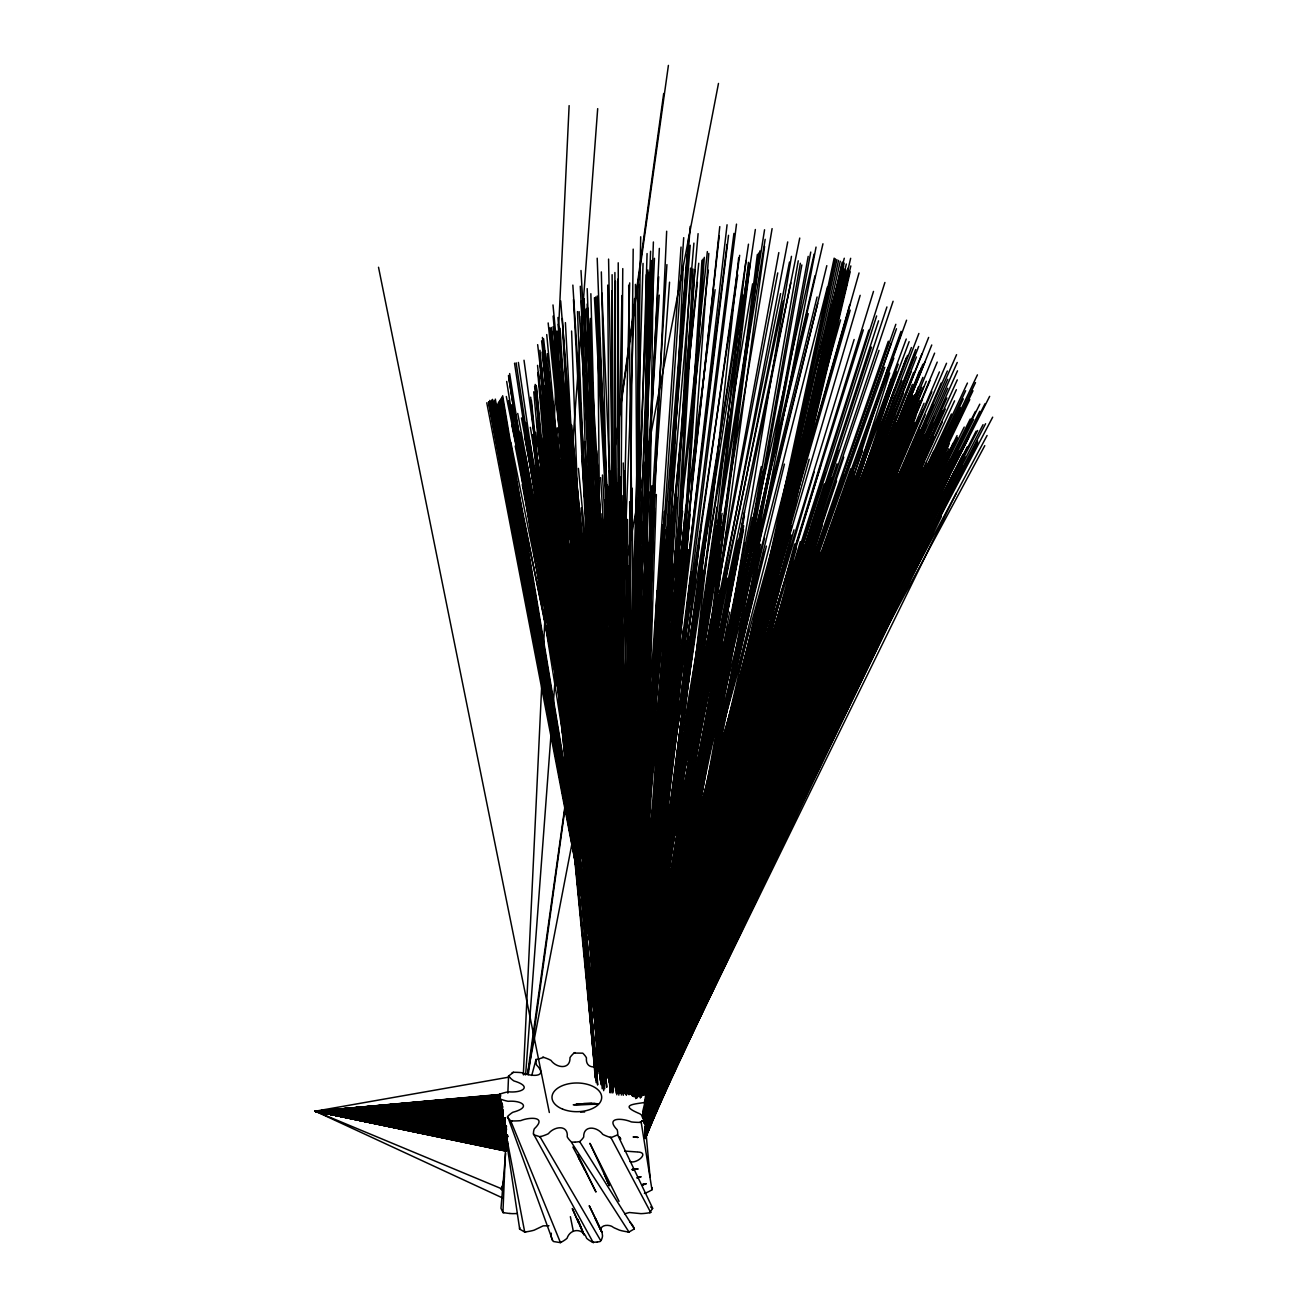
<?xml version="1.0" encoding="UTF-8"?>
<svg xmlns="http://www.w3.org/2000/svg" width="1308" height="1308" viewBox="0 0 1308 1308"><rect width="100%" height="100%" fill="white"/><g stroke="black" fill="none" stroke-linecap="round" stroke-linejoin="round"><path stroke-width="1.5" d="M609.969 1075.307L611.899 290.916M613.73 1077.661L615.463 281.122M644.174 1093.357L646.316 274.68M643.847 1094.78L647.444 273.748M613.092 1077.089L618.128 278.931M631.911 1093.799L635.394 541.692M634.233 1092.621L637.732 527.942M616.689 1079.329L622.771 268.598M643.323 1093.864L648.735 272.375M616.019 1093.014L621.055 510.3M617.916 1093.21L622.935 495.569M624.619 1086.883L633.186 249.125M637.405 592.818L631.993 1095.254L608.334 565.301M639.645 579.117L634.2 1094.6L794.005 529.854M631.601 1094.616L638.435 565.792M640.707 552.058L633.857 1093.733L651.417 551.812M642.195 1094.077L653.248 268.974M627.104 1088.583L640.691 236.781M633.137 1095.646L640.789 621.774M642.866 608.122L635.165 1095.237L651.825 606.503M635.05 1093.439L645.465 508.599M607.697 1071.105L621.905 295.51M643.258 522.301L632.892 1092.703L662.437 525.146M612.013 1092.899L624.178 514.044M610.411 1092.556L622.608 529.135M610.673 1074.718L629.671 282.904M639.138 495.323L622.444 1093.423L671.969 515.483M634.756 1092.278L651.286 485.906M618.782 1080.065L643.046 263.399M620.695 1093.128L637.388 509.711M650.632 528.972L634.135 1094.551L659.069 577.024M621.921 1082.403L647.068 253.556M648.49 542.706L632.058 1095.417L600.846 595.124M624.357 1086.245L653.395 241.98M649.275 565.546L631.633 1094.812L660.965 565.138M634.511 1093.455L654.327 508.142M636.522 1092.082L656.354 494.506M621.349 1081.749L650.599 251.25M653.068 493.819L631.29 1093.929L722.098 513.423M633.268 1095.744L654.899 480.003M626.238 1093.733L648.899 491.906M629.639 1094.06L652.578 486.233M605.179 1068.113L634.543 298.6M624.537 1093.357L647.166 506.082M627.922 1093.619L650.795 500.212M509.891 1213.481A39.714 22.923 0 0 1 503.972 1212.68L502.942 1212.5L506.131 1134.804M507.847 1093.128L508.55 1076.059L513.521 1072.298A39.698 22.923 0 0 1 519.587 1072.495A32.16 18.574 0 0 1 522.415 1072.805C531.064 1076.615 548.902 1077.678 536.542 1064.957A32.16 18.574 0 0 1 536.149 1063.322A39.698 22.923 0 0 1 536.051 1059.807L543.703 1057.387A39.698 22.923 0 0 1 548.788 1059.3A32.144 18.557 0 0 1 550.962 1060.379C556.652 1068.26 570.419 1069.846 569.994 1057.665A32.16 18.574 0 0 1 571.056 1056.128A39.698 22.923 0 0 1 574.016 1053.071L582.747 1053.169A39.714 22.923 0 0 1 585.477 1056.292A32.16 18.574 0 0 1 586.442 1057.861C585.216 1070.238 599.326 1068.538 605.261 1061.001A32.16 18.574 0 0 1 607.533 1059.987A39.698 22.923 0 0 1 612.749 1058.188L620.205 1060.788A41.218 23.806 0 0 1 620.156 1062.586A37.441 21.615 0 0 1 619.861 1064.287A32.16 18.574 0 0 1 619.354 1065.922C606.144 1078.266 624.03 1077.743 632.925 1074.081A32.177 18.574 0 0 1 635.77 1073.852A39.698 22.923 0 0 1 641.836 1073.803L646.561 1077.661L637.944 1092.376M615.577 1077.432L647.901 269.988M618.831 1079.787L651.678 260.472M618.259 1079.051L654.458 258.314M621.349 1081.34L659.346 248.389M627.938 1089.057L666.671 231.238M644.877 1093.897L683.185 267.126M523.331 1074.735L569.127 105.637M632.173 1095.564L657.074 590.693M664.366 511.461L634.821 1093.488L611.915 496.255M719.024 603.282L635.116 1095.548L661.227 604.786M633.448 1095.859L662.943 551.436M645.776 1094.894L690.526 268.124M613.615 1075.274L658.66 276.773M632.042 1093.897L662.911 543.458M664.856 529.724L633.939 1092.67L629.884 1092.85L889.244 436.545M646.381 1093.374L693.011 269.056M646.675 1093.766L694.761 269.661M618.177 1093.177L653.444 517.477M616.199 1076.827L666.916 264.592M616.804 1094.763L652.136 532.062M647.019 1119.534L646.757 1123.605L647.346 1119.566M648.572 1095.09L701.938 260.276M608.841 1066.952L659.232 295.101M675.844 500.555L636.865 1092.115L639.726 1086.817M511.853 425.198L648.294 1094.469L703.034 259.098M634.069 1094.763L669.353 575.7M675.5 493.443L635.165 1092.294L942.986 458.487M647.967 1093.553L704.293 257.316M613.027 1092.752L651.302 534.122M623.066 1082.207L681.043 247.081M625.502 1086.588L683.708 237.68M632.32 1095.712L667.456 589.336M636.031 1092.196L676.694 497.269M627.529 1088.289L690.166 226.431M633.612 1096.186L668.715 616.395M635.214 1095.434L670.53 602.841M525.603 1074.914L597.691 108.646M611.425 1070.255L669.549 282.185M646.97 1093.651L708.789 253.376M625.159 1083.841L688.826 235.391M633.628 1093.897L675.271 550.766M631.928 1095.041L673.457 564.467M620.433 1079.46L687.141 254.439M623.082 1081.847L690.215 245.283M634.445 1092.376L683.348 491.677M632.958 1093.864L681.844 505.395M502.942 1212.5L500.98 1208.281L505.607 1153.509M505.934 1149.732L506.719 1140.298M633.939 1092.85L681.157 530.181M622.608 1081.176L693.91 243.108M625.11 1083.433L698.096 233.658M632.304 1094.142L679.424 543.883M621.333 1095.041L670.759 529.773M634.086 1094.845L680.062 574.147M632.516 1095.842L678.296 587.766M635.247 1095.679L679.98 600.699M633.808 1096.267L678.263 614.237M631.502 1094.109L687.06 499.051M630.325 1093.619L685.703 512.899M690.084 514.273L634.805 1093.586L811.107 527.958M618.864 1077.432L698.75 263.251M625.976 1093.619L682.612 511.134M628.756 1093.848L685.932 505.329M909.649 471.534L633.644 1093.047L688.499 527.942M624.946 1093.259L681.419 525.244M627.676 1093.423L684.656 519.292M636.963 1098.017L683.463 628.216M633.677 1094.044L688.646 549.785M635.737 1098.589L681.893 641.639M632.189 1095.221L686.994 563.454M614.4 1075.16L697.409 282.479M620.973 1078.822L707.35 251.577M645.302 1131.158L654.262 1100.437C657.025 1086.392 604.574 1098.606 642.735 1081.144A39.698 22.923 0 0 0 646.054 1078.201L646.561 1077.661M508.55 1076.059L509.008 1076.615A39.698 22.923 0 0 0 512.131 1079.623A32.16 18.574 0 0 0 513.897 1080.931C533.092 1086.67 522.039 1093.161 508.452 1091.804A32.16 18.557 0 0 0 505.755 1092.36A39.714 22.923 0 0 0 500.326 1093.946L499.264 1098.638L524.704 1232.005L525.751 1231.874A39.714 22.923 0 0 0 531.555 1230.844A32.16 18.557 0 0 0 534.171 1230.158L543.18 1225.858L548.951 1225.71M628.2 1088.665L719.776 226.627M654.294 1100.191C645.122 1104.524 612.553 1102.382 639.775 1113.762A32.16 18.574 0 0 1 641.541 1115.054A39.714 22.923 0 0 1 644.664 1118.078L650.027 1176.791M648.948 1095.679L738.677 257.807M626.401 1084.332L719.187 236.029M690.984 572.266L634.118 1095.09L727.035 578.054M635.328 1095.712L689.676 598.361M632.941 1094.126L689.349 585.87M634.02 1096.562L688.057 611.866M616.64 1076.598L708.38 270.2M627.775 1087.913L727.068 224.78M619.632 1093.325L684.525 534.416M649.863 1094.567L746.001 260.586M634.086 1093.03L700.794 530.149M637.258 1096.202L692.423 625.404M650.207 1095.237L748.454 262.336M519.489 1228.997L519.57 1228.31A39.698 22.923 0 0 1 519.832 1227.721M618.798 1095.107L683.724 548.771M624.668 1213.759L629.41 1212.516L640.936 1213.644A32.144 18.557 0 0 0 643.798 1213.481L644.762 1213.383A40.466 23.364 0 0 0 649.716 1212.696L652.692 1208.281L617.638 1134.87A39.714 22.923 0 0 0 617.539 1131.371A32.144 18.557 0 0 0 617.131 1129.72C604.786 1116.999 622.624 1118.062 631.257 1121.888A32.16 18.557 0 0 0 634.086 1122.182A39.714 22.939 0 0 0 640.152 1122.378L645.138 1118.618M636.162 1096.84L690.935 638.778M647.509 1119.959L646.79 1126.041L956.312 493.002M650.436 1095.663L750.138 263.464M626.336 1083.956L728.523 235.326M632.761 1094.371L699.322 543.817M624.308 1081.602L727.052 244.4M636.587 1092.262L709.525 503.76M625.976 1083.237L733.935 233.413M627.627 1087.455L736.502 224.126M708.2 517.363L635.361 1093.684L967.364 446.731M635.77 1092.376L710.571 502.141M651.989 1094.812L757.332 254.569M651.597 1096.169L758.526 253.147M633.791 1094.289L703.181 548.314M708.838 513.733L634.576 1093.848L611.016 551.502M635.394 1095.94L699.551 595.778M651.351 1095.221L759.883 250.923M614.515 1064.385L715.116 289.706M632.794 1093.521L701.726 561.966M634.216 1095.336L702.658 570.108M634.249 1096.84L698.047 609.266M633.268 1094.436L701.17 583.695M650.501 1095.254L764.575 246.46M637.356 1096.627L701.742 622.444M528.236 1074.718L663.696 93.522M636.44 1097.101L700.336 635.786M523.576 1074.555L527.582 1073.852L668.404 65.4M623.426 1077.563L739.658 255.338M633.219 1094.142L717.046 507.046M623.981 1093.57L705.503 530.427M632.516 1093.651L715.966 520.78M619.567 1077.465L737.712 274.991M624.75 1080.931L748.487 244.187M623.278 1095.286L704.783 544.537M628.445 1088.387L755.354 229.505M635.508 1096.153L709.754 592.965M634.805 1095.09L708.347 606.421M634.364 1095.548L714.986 567.558M637.47 1096.823L710.898 619.24M713.645 581.112L633.644 1094.698L725.744 542.738M621.692 1076.68L749.173 263.431M634.02 1094.518L719.629 546.254M636.653 1097.592L709.574 632.565M627.006 1093.684L717.585 525.08M628.281 1087.978L764.559 229.767M633.334 1093.815L718.37 559.873M629.197 1093.799L721.378 519.309M721.199 527.222L630.734 1093.504L850.756 468.82M616.281 1077.416L742.797 295.101M626.336 1095.352L716.866 539.043M627.121 1083.678L765.18 239.299M628.805 1093.39L720.594 533.19M634.543 1093.292L726.872 529.119M652.103 1095.336L791.471 256.352M627.987 1087.177L772.096 228.622M635.95 1094.518L720.316 589.843M618.455 1076.746L752.607 283.869M621.938 1093.75L714.217 546.777M637.601 1097.003L720.152 615.823M652.545 1096.3L798.256 260.799M728.213 564.533L634.92 1093.733L593.194 550.521M637.258 1095.81L718.909 629.115M652.741 1097.003L800.365 263.284M644.321 1103.036L744.742 542.706M651.073 1107.451L649.275 1117.506L941.384 516.464M652.872 1097.396L801.837 264.935M640.282 1097.526L722.768 642.097M626.336 1081.683L778.816 252.607M850.151 271.884L651.744 1108.546L808.197 256.384M636.097 1094.878L730.992 586.376M653.199 1099.832L810.764 252.068M634.838 1094.126L744.497 512.082M744.383 516.055L635.639 1093.978L757.463 569.765M634.413 1094.829L739.069 543.229M635.41 1095.99L729.815 599.783M638.075 1095.385L729.57 612.177M624.145 1077.71L777.753 272.898M627.448 1082.959L787.71 241.931M743.5 529.642L635.312 1093.406L629.998 505.738M527.582 1073.852L718.484 83.434M634.56 1093.602L743.68 525.702M634.102 1094.191L738.072 556.799M637.519 1096.267L728.409 625.437M652.774 1096.742L816.045 247.081M640.364 1097.919L731.401 638.19M625.862 1076.876L789.492 262.091M626.238 1094.093L737.548 540.384M628.527 1087.618L799.744 238.056M635.197 1094.207L742.421 560.854M621.464 1077.825L780.631 293.597M626.499 1093.815L737.254 554.232M761.305 466.613L634.658 1085.002L797.422 469.539M634.593 1095.515L741.423 574.359M551.306 1233.166L551.142 1235.815A32.144 18.557 0 0 0 551.436 1237.466A39.698 22.923 0 0 0 552.793 1240.883L507.618 1116.476A39.698 22.923 0 0 1 510.954 1113.549A32.16 18.557 0 0 1 512.818 1112.274C531.653 1107.304 522.53 1100.191 508.125 1101.303A32.16 18.574 0 0 1 505.46 1100.682A39.698 22.923 0 0 1 500.146 1098.965L499.264 1098.638M633.383 1094.109L752.541 517.396M636.309 1095.221L742.306 582.501M638.206 1095.744L739.085 608.253M645.22 1102.889L760.488 544.341M763.545 470.357L635.083 1084.904L801.215 471.272M620.008 1077.024L783.329 301.216M623.295 1077.105L790.784 282.92M633.35 1093.684L751.92 531.064M636.211 1094.387L741.26 595.892M637.781 1096.693L737.99 621.496M640.92 1096.3L740.361 634.086M834.177 258.134L653.313 1098.867L850.658 258.297M635.917 1084.724L768.352 474.183M835.452 258.853L653.33 1098.867L844.15 263.039M629.001 1094.126L751.43 533.697M632.156 1094.109L757.806 522.383M836.891 259.605L653.33 1098.884L842.172 262.14M838.542 260.423L653.346 1098.884L840.259 261.257M629.262 1094.142L753.294 537.801M630.734 1094.093L756.531 527.827M628.445 1083.613L814.132 254.03M757.365 536.067L632.32 1093.733L602.22 537.817M638.353 1096.088L748.863 604.034M630.963 1093.929L756.171 541.528M850.838 265.933L653.575 1099.914L841.763 265.508M635.59 1094.632L758.264 556.309M636.555 1095.515L754.127 578.152M847.878 268.353L653.559 1099.914L843.529 266.358M638.533 1095.107L747.865 617.262M847.797 270.805L651.744 1108.546L843.807 268.925M628.625 1086.817L822.961 243.778M636.669 1094.747L753.212 591.51M641.034 1096.66L749.075 629.753M653.542 1099.914L846.325 264.003M651.744 1108.546L845.818 269.873M627.709 1078.005L814.998 275.743M635.574 1093.308L764.493 538.275M646.136 1102.726L775.513 545.534M919.23 535.135L651.776 1108.971L846.325 271.672M651.776 1108.971L848.778 271.247M635.197 1094.91L763.807 551.78M779.355 544.063L642.62 1111.996L780.892 548.134M623.475 1076.239L808.262 313.691M784.424 464.127L634.233 1085.1L820.606 465.664M638.958 1094.632L758.869 599.473M628.134 1080.915L826.819 265.655M626.303 1076.19L817.075 297.014M638.811 1095.712L757.986 612.667M641.133 1097.003L757.839 625.191M624.635 1077.53L817.713 303.44M637.307 1093.978L766.684 573.182M629.001 1094.747L766.406 546.106M779.764 518.818L635.345 1094.207L781.71 522.906M627.84 1075.258L827.441 286.926M780.173 523.036L636.146 1094.028L782.086 527.124M637.143 1095.254L765.916 586.507M647.035 1102.53L789.705 546.417M776.772 550.357L636.636 1093.128L824.727 514.698M629.034 1087.422L844.281 258.248M639.171 1094.91L768.924 594.535M792.615 477.633L631.421 1093.063L831.038 477.714M636.865 1093.145L778.62 554.428M641.705 1095.581L766.651 620.368M639.089 1096.284L768.139 607.697M634.625 1094.305L787.579 522.219M794.675 543.981L643.471 1111.8L796.359 548.068M503.155 1190.656A39.714 22.923 0 0 1 501.7 1189.79L504.397 1176.677M531.735 1075.47L536.116 1059.202M632.042 1092.932L782.07 537.621M637.617 1094.551L779.96 567.443M629.279 1081.929L847.339 282.397M634.789 1094.436L789.689 526.257M784.326 541.496L632.418 1092.932L633.922 1089.335M637.895 1094.551L781.792 571.498M626.156 1075.961L834.553 322.258M633.464 1092.867L789.002 531.162M791.765 525.881L634.527 1092.572L625.943 526.748M639.301 1095.581L779.421 589.123M641.787 1096.12L775.546 615.25M627.726 1076.697L840.537 319.904M809.178 459.222L633.432 1085.313L843.725 457.195M639.612 1095.597L781.17 593.178M647.934 1102.333L803.553 546.924M629.72 1082.746L859.045 272.947M633.791 1092.867L791.275 535.07M629.786 1076.402L849.726 304.846M629.099 1075.765L850.184 310.143M642.849 1116.787L806.529 552.712M630.407 1077.367L860.157 295.33M638.615 1093.063L794.577 560.576M640.102 1094.011L790.294 583.139M642.441 1094.649L784.571 609.79M814.148 472.09L630.701 1093.308L891.124 462.035M637.519 1093.733L800.365 541.626M644.304 1111.587L810.944 547.692M642.555 1116.46L810.878 549.164M638.925 1093.063L796.605 564.549M640.446 1094.028L792.174 587.129M802.523 545.6L637.748 1093.897L557.29 473.316M642.097 1117.032L815.325 544.03M648.833 1102.104L816.928 547.169M629.279 1075.307L854.124 339.491M630.26 1083.678L873.499 291.406M824.857 473.087L636.702 1084.463L860.811 470.488M637.339 1092.638L813.527 520.012M642.555 1095.107L793.743 603.953M638.19 1092.311L814.557 524.394M629.998 1076.321L863.345 329.878M640.331 1094.551L801.722 576.419M820.051 552.107L643.095 1118.52L843.48 540.204M637.568 1092.638L815.93 523.985M629.72 1086.31L884.911 282.479M630.44 1093.488L824.318 484.009M638.386 1092.442L816.928 528.383M811.32 551.927L639.138 1093.75L540.269 509.728M640.691 1094.567L803.75 580.327M645.138 1111.359L824.678 547.104M645.416 1133.725L887.969 367.859M631.682 1075.029L868.839 330.106M637.029 1092.932L822.683 511.968M642.947 1118.242L646.659 1106.584M647.901 1102.709L825.201 547.316M631.045 1080.294L876.622 315.947M585.673 486.56L635.786 1093.455L819.985 520.355M802.818 597.74L643.274 1093.57L861.187 537.441M889.685 373.074L645.334 1134.347L953.14 443.249M837.905 450.246L632.647 1085.558L869.624 444.115M639.465 1093.75L813.56 555.818M642.964 1116.836L829.861 542.215M649.733 1101.876L829.795 547.202M891.418 378.633L645.22 1134.984L895.048 465.076M632.14 1075.977L878.551 320.836M637.437 1092.965L822.225 525.571M837.022 463.768L630.015 1093.57L871.014 456.95M631.257 1093.292L829.812 487.181M641.182 1093.275L813.609 568.817M630.75 1076.729L871.52 347.094M631.257 1081.144L886.922 306.955M645.727 1133.676L892.808 384.241M637.143 1093.472L824.383 528.252M632.336 1092.867L836.597 480.903M641.558 1093.275L815.8 572.659M833.163 551.175L643.912 1118.258L856.184 538.128M894.002 390.029L645.596 1134.216L954.35 471.452M628.461 1091.003L893.102 301.249M643.356 1094.158L812.235 590.954M645.416 1134.853L894.983 396.062M633.301 1073.606L879.009 350.364M645.989 1111.13L837.987 546.204M643.896 1118.013L647.836 1106.405M649.16 1102.53L838.624 545.289M650.027 1100.584L841.812 539.501M645.187 1135.475L895.702 402.308M630.669 1091.935L843.856 475.294M839.344 555.949L647.64 1110.59L863.002 543.866M645.645 1134.085L896.193 408.913M633.71 1074.555L888.312 341.208M640.364 1092.572L835.322 530.198M641.345 1093.929L829.648 550.423M643.323 1094.96L825.086 574.196M643.242 1118.324L645.269 1112.552M649.291 1100.976L846.701 534.269M932.522 433.766L645.384 1134.788L896.389 415.879M632.892 1074.473L895.833 324.302M632.761 1078.937L891.189 343.285M631.813 1082.01L896.487 328.749M834.717 543.572L640.936 1092.54L548.003 442.627M828.814 563.683L641.836 1094.011L870.719 511.395M896.127 423.04L645.809 1133.268L912.755 429.122M634.069 1074.081L884.813 367.237M854.042 472.008L637.454 1084.168L888.492 466.008M842.515 516.3L638.745 1092.278L574.441 460.383M638.958 1093.112L846.456 506.327M845.736 550.03L644.026 1119.91L868.414 535.789M926.914 470.684L645.482 1133.954L895.539 430.806M645.743 1136.587L909.959 393.757M614.073 516.627L633.121 1092.556L853.895 476.929M639.825 1092.916L848.173 510.823M644.108 1119.73L648.948 1106.274M651.008 1100.502L851.116 543.18M645.171 1134.33L894.427 439.112M910.09 399.218L645.563 1137.224L909.24 416.663M633.628 1075.29L901.065 331.349M632.876 1079.787L900.836 334.488M631.028 1084.659L906.575 320.198M631.911 1085.869L865.438 436.414M638.844 1093.602L849.873 506.883M639.596 1093.325L846.243 519.816M646.822 1110.868L850.756 545.109M644.435 1119.648L645.825 1115.806M651.351 1100.453L854.729 535.953M634.38 1075.225L893.838 358.098M630.047 1091.951L862.642 450.851M643.928 1093.602L834.995 565.972M645.482 1132.924L892.677 448.154M645.384 1137.862L910.139 404.989M640.446 1093.112L847.878 524.279M645.171 1138.401L918.363 387.07M639.677 1093.75L849.791 520.273M641.509 1094.551L844.069 539.386M851.508 555.508L648.474 1110.296L874.856 542.444M653.15 1099.537L654.409 1096.055M545.191 479.709L640.364 1092.327L849.203 522.824M644.157 1118.144L646.266 1112.405M650.485 1100.927L859.83 530.737M645.645 1135.835L918.281 392.547M645.367 1137.633L908.39 422.762M635.067 1074.26L906.248 339.017M635.018 1075.716L898.253 364.131M631.028 1092.311L854.86 485.17M918.134 398.351L645.4 1136.374L941.27 454.432M645.776 1136.243L907.212 429.057M635.59 1073.672L896.307 371.554M630.293 1092.343L863.885 463.588M642.261 1094.518L843.48 552.597M653.706 1098.426L867.237 524.786M890.715 473.709L645.4 1133.496L942.398 481.099M645.465 1136.783L917.611 404.123M631.061 1085.362L909.125 341.682M611.604 1137.404L617.638 1134.87M857.77 548.755L644.795 1119.615L650.861 1104.492M645.711 1134.477L898.58 457.097M645.416 1135.933L903.844 442.529M645.498 1135.557L916.843 410.074M519.57 1228.31L500.8 1103.609M631.028 1093.701L862.005 478.761M643.896 1094.077L845.164 556.75M648.065 1117.343L875.314 513.03M645.138 1136.145L915.796 416.189M633.481 1080.539L906.248 357.901M634.413 1078.462L907.539 355.4M644.255 1121.381L650.011 1106.11M652.169 1100.388L863.149 540.825M643.945 1123.229L646.839 1115.593M652.594 1100.29L866.664 532.372M645.498 1134.739L914.439 422.5M500.98 1189.332L501.667 1187.68M635.851 1075.045L911.414 347.519M631.862 1092.131L860.5 487.884M651.989 1100.731L872.567 519.374M645.645 1129.85L896.798 467.332M645.858 1128.412L887.265 493.623M949.134 498.005L645.498 1131.355L901.343 458.683M645.433 1133.84L910.695 436.038M652.61 1208.51L651.973 1207.824A39.698 22.923 0 0 0 650.534 1206.957M629.279 1089.777L918.886 333.458M636.505 1074.326L901.948 380.661M641.214 1092.736L867.498 501.929M652.005 1104.279L880.824 507.357M631.846 1093.472L867.711 481.507M642.506 1093.243L861.465 524.295M644.321 1119.812L646.528 1114.089M651.646 1100.747L871.978 527.173M863.345 554.886L649.308 1109.985L886.366 540.858M632.582 1083.204L915.714 349.514M640.675 1093.717L870.588 498.152M641.394 1092.294L870.801 498.528M643.83 1094.6L855.89 546.106M650.501 1109.74L878.224 519.717M645.318 1126.678L885.14 506.294M645.138 1131.829L894.41 485.759M628.232 1092.278L915.11 353.389M631.208 1086.196L892.301 415.045M636.505 1074.162L918.657 346.457M885.81 433.193L629.475 1092.327L885.222 446.927M637.339 1074.015L916.434 356.986M630.75 1092.801L871.455 473.431M876.344 470.161L638.173 1083.858L909.305 461.675M645.334 1126.695L893.119 487.639M636.636 1075.192L911.006 371.946M637.012 1074.882L903.468 393.168M869.428 547.3L645.547 1119.305L891.189 530.819M645.776 1131.436L900.591 478.385M641.59 1093.504L872.959 502.615M641.737 1094.567L871.014 511.641M644.795 1123.016L647.771 1115.43M652.986 1102.137L877.75 528.824M632.565 1083.858L913.671 372.371M637.061 1075.045L921.895 353.945M637.307 1075.454L928.647 337.415M653.117 1100.584L883.767 514.289M650.305 1107.827L644.321 1123.016L648.31 1113.631M653.297 1100.224L874.627 538.34M647.787 1117.424L890.862 500.621M645.334 1128.232L900.46 479.742M645.629 1132.941L905.986 471.371M631.257 1092.164L878.78 466.842M645.367 1128.281L893.855 499.901M645.4 1134.461L910.76 464.765M638.026 1073.639L912.379 384.421M642.571 1093.799L873.025 515.826M643.798 1095.09L867.596 533.173M647.738 1119.027L888.328 514.682M645.22 1129.834L906.836 472.351M645.171 1135.867L914.995 458.209M638.173 1074.849L921.388 367.924M633.824 1092.311L881.232 472.531M885.058 488.325L642.163 1094.698L553.644 455.707M644.403 1121.43L647.444 1113.844M652.741 1100.568L883.26 523.641M645.629 1135.475L918.756 451.898M922.107 445.832L645.302 1136.881L940.158 416.451M645.612 1137.976L933.945 417.138M645.285 1138.565L932.114 422.598M628.641 1091.722L908.553 395.359M634.92 1079.95L919.508 371.08M630.015 1092.769L888.672 450.328M638.386 1073.884L924.887 362.005M638.549 1074.211L931.754 344.985M652.381 1100.698L880.088 533.337M645.841 1129.458L912.428 465.321M645.727 1136.374L925.099 439.88M645.367 1137.698L930.119 428.386M630.342 1088.796L914.014 385.19M632.271 1084.463L922.859 364.311M636.587 1077.792L912.428 395.834M632.663 1093.226L881.805 475.801M642.228 1094.256L887.887 487.197M647.869 1119.043L899.773 494.211M645.351 1129.85L901.702 493.737M645.678 1130.897L917.399 458.699M629.23 1092.066L902.013 418.74M631.993 1089.466L887.641 458.618M638.598 1074.13L913.246 396.21M650.125 1109.658L875.166 553.954M651.875 1106.094L894.067 509.286M645.629 1122.722L648.703 1115.168M651.008 1109.495L888.312 525.097M645.433 1132.401L921.829 452.127M634.102 1082.452L914.668 394.607M643.258 1094.469L886.579 498.528M645.187 1133.84L925.786 445.799M631.339 1088.681L629.786 1092.474L551.404 392.384M632.892 1084.904L898.482 436.431M631.502 1093.308L881.87 481.164M639.007 1074.931L934.615 353.127M633.17 1092.638L889.146 469.294M644.484 1093.831L881.151 515.777M880.742 545.681L646.316 1118.978L901.915 528.17M645.089 1122.705L885.532 535.789M645.531 1126.27L897.566 509.875M645.253 1131.404L908.815 487.868M645.678 1133.366L929.334 439.733M645.498 1136.521L942.201 410.974M629.164 1091.232L922.876 377.374M632.565 1085.427L911.496 408.129M636.505 1078.61L921.404 387.511M638.026 1076.435L913.54 407.655M643.193 1093.995L890.862 491.53M643.422 1094.551L898.22 474.869M647.117 1122.526L907.834 488.048M629.72 1090.823L910.286 411.219M639.841 1073.868L926.277 381.298M653.003 1102.317L894.018 519.93M633.824 1083.155L923.579 386.628M631.715 1093.39L885.238 484.712M638.876 1083.531L895.081 467.921M645.122 1132.875L915.355 481.998M629.589 1093.21L906.706 428.991M633.562 1085.476L899.152 449.233M635.639 1081.16L915.24 411.235M640.201 1073.835L937.231 362.087M639.481 1075.421L929.972 380.595M635.508 1085.575L887.543 483.388M644.354 1094.485L902.389 477.6M650.485 1111.473L903.501 504.479M915.142 482.178L645.465 1127.856L906.248 504.97M633.039 1084.168L920.113 400.411M634.053 1084.038L910.303 425.247M637.993 1077.269L922.434 399.3M635.181 1084.332L914.308 418.413M645.645 1124.308L898.269 521.352M645.694 1132.515L921.372 476.259M886.497 552.973L650.959 1109.315L908.619 537.114M921.878 476.292L645.334 1129.393L914.39 500.097M634.282 1084.316L907.425 441.826M635.459 1081.781L924.037 403.273M637.176 1079.836L916.401 422.876M639.432 1076.043L923.121 409.993M640.642 1074.522L939.422 371.897M632.565 1093.177L890.928 486.936M640.756 1074.424L931.852 391.746M645.384 1094.175L905.937 481.671M645.858 1122.395L896.045 533.108M891.696 543.932L647.051 1118.634L912.248 525.424M633.824 1084.692L918.837 417.579M635.148 1084.218L911.48 437.264M635.459 1084.43L898.302 470.144M645.171 1122.738L649.193 1113.353M650.795 1109.593L904.188 516.202M645.727 1124.357L912.395 499.574M645.22 1135.393L932.064 465.19M640.887 1074.882L946.534 363.264M634.511 1092L901.801 468.231M645.155 1130.864L928.108 470.569M638.729 1078.593L917.644 432.981M907.703 517.608L645.596 1125.894L920.734 494.718M645.727 1134.935L936.839 459.795M637.078 1080.473L925.165 414.881M641.018 1075.356L941.155 383.162M645.776 1130.455L933.847 464.994M635.475 1083.4L920.031 429.596M637.274 1081.471L913.491 447.32M637.061 1083.122L947.335 370.998M641.329 1075.127L933.013 405.153M645.236 1130.913L921.993 495.323M645.858 1135.851L945.373 448.955M633.579 1093.014L919.099 439.602M636.882 1084.741L956.573 354.664M645.514 1131.927L939.193 459.5M645.465 1137.224L949.216 443.739M636.963 1083.024L907.18 466.743M638.713 1079.214L926.375 424.92M641.754 1074.424L947.76 379.255M645.106 1124.275L913.818 512.491M906.166 530.329L645.776 1123.915L923.023 508.714M645.253 1133.349L944.18 454.089M924.38 434.861L641.836 1074.767L957.243 362.463M639.547 1083.171L911.578 465.419M902.569 541.872L647.803 1118.275L922.205 522.595M916.695 513.815L645.498 1127.414L928.549 489.96M637.192 1082.141L922.075 439.619M637.356 1083.384L916.908 453.647M645.89 1130.521L929.17 490.565M645.792 1132.891L948.823 448.742M637.437 1084.087L927.83 431.444M909.845 473.022L633.742 1092.262L558.402 529.397M641.983 1075.029L947.695 388.231M642.719 1074.048L932.702 422.942M636.947 1083.727L915.649 459.288M642.032 1075.356L957.505 370.802M645.138 1135.638L957.211 438.049M638.86 1081.847L913.115 471.697M642.555 1074.8L928.811 436.823M642.947 1073.852L946.927 397.975M645.661 1131.976L935.972 485.824M638.958 1080.915L925.541 445.864M918.919 463.98L634.331 1093.504L922.124 467.365M915.927 527.467L645.661 1125.42L931.836 504.888M935.939 485.203L645.334 1128.886L925.296 509.973M638.288 1083.188L912.559 477.747M957.293 379.86L642.996 1074.081L641.852 1073.786M642.735 1074.914L941.695 414.669M642.015 1076.925L945.308 409.012M642.588 1076.271L933.454 437.15M639.743 1080.686L921.682 464.16M640.658 1079.721L956.377 389.686M642.408 1076.909L942.316 422.075M912.968 539.828L648.539 1117.899L932.015 519.489M942.937 480.477L645.122 1130.341L933.536 506.082M924.511 461.397L634.364 1092.736L929.269 462.051M638.288 1083.972L922.402 469.229M642.195 1077.432L954.595 400.82M640.217 1082.795L926.636 462.623M645.106 1134.804L948.545 476.161M927.045 465.337L640.675 1080.424L932.669 455.168M642.457 1077.547L933.847 451.309M643.013 1075.961L951.439 413.998M925.524 524.328L645.482 1126.875L940.288 501.029M949.575 475.769L645.743 1129.916L941.531 501.961M643.242 1075.47L967.43 383.048M639.056 1082.861L930.904 462.067M945.537 431.248L642.048 1078.283L943.804 439.537M645.465 1131.338L955.935 470.847M643.274 1075.961L965.647 390.732M933.781 459.762L634.936 1093.128L937.117 463.097M643.225 1076.468L963.309 398.826M937.002 455.805L640.511 1081.275L941.449 447.614M960.252 407.54L643.471 1076.173L977.419 374.856M645.171 1132.728L961.969 466.139M634.462 1093.619L934.37 465.599M640.135 1082.01L937.378 460.318M644.223 1074.947L975.49 382.59M934.664 521.287L646.136 1126.466L948.496 496.926M501.994 1186.977L502.942 1185.113M642.015 1079.165L952.796 431.82M644.092 1075.454L972.989 390.749M640.282 1082.059L945.782 448.399M640.871 1082.403L940.403 459.68M643.307 1076.975L969.768 399.545M642.146 1079.198L948.3 445.014M639.955 1082.681L946.109 453.075M642.735 1078.92L957.064 435.613M595.451 522.481L635.541 1092.72L947.221 455.429M641.002 1081.7L949.395 452.355M641.885 1079.967L957.276 437.51M947.074 459.713L635.165 1093.341L586.475 308.492M643.225 1078.544L964.225 427.078M635.508 1092.736L950.687 458.732M642.539 1079.541L970.258 419.001M640.724 1082.435L958.323 445.031M641.509 1081.994L975.392 411.431M644.272 1077.171L979.79 404.172M635.802 1092.131L955.886 452.552M642.571 1079.689L959.516 445.014M642.98 1079.28L973.577 419.427M635.802 1093.03L959.402 451.113M644.37 1076.975L979.79 411.284M644.762 1076.517L985.071 403.665M638.615 1088.403L636.767 1092.049L624.864 484.549M643.225 1079.296L989.649 396.357M641.394 1082.108L968.623 437.64M636.08 1092.327L962.999 454.366M637.225 1091.722L640.953 1084.463M643.749 1079.018L976.111 431.199M642.13 1081.585L965.075 453.418M636.391 1092.67L638.271 1089.024L638.386 1093.275M641.999 1081.765L977.632 430.512M548.216 496.304L636.08 1093.226L965.288 457.097M637.666 1091.313L639.53 1087.684M644.223 1078.626L983.044 424.675M642.555 1081.373L985.578 423.727M636.015 1093.226L977.681 441.074M636.931 1092.278L977.73 442.758M642.064 1082.861L637.323 1091.869L602.465 475.017M643.961 1079.247L992.674 417.17M636.538 1092.801L987.082 435.482M637.159 1091.461L984.793 445.652M602.007 1232.152L589.319 1205.878L602.007 1232.152L602.53 1235.815A32.16 18.574 0 0 1 602.252 1237.466A39.698 22.923 0 0 1 600.879 1240.883L539.991 1136.783L536.689 1135.687M611.294 1137.486L609.986 1137.306A39.698 22.923 0 0 1 604.901 1135.393A32.144 18.557 0 0 1 602.71 1134.314C597.02 1126.433 583.27 1124.847 583.695 1137.012A32.177 18.574 0 0 1 582.616 1138.549A39.698 22.923 0 0 1 579.657 1141.622L634.331 1228.899L629.279 1231.842M644.403 1193.436L645.204 1193.158A32.144 18.557 0 0 0 647.525 1192.177A39.698 22.923 0 0 0 651.973 1189.79L652.022 1187.68M651.973 1189.79L641.214 1122.362M499.394 1094.502L500.326 1093.929M640.152 1122.378L643.046 1120.727L640.152 1122.378L641.329 1122.264M627.938 1231.874L629.132 1231.923L627.938 1231.874A39.698 22.923 0 0 1 622.117 1230.844A32.16 18.557 0 0 1 619.501 1230.158L613.73 1227.64M596.922 1242.093L592.459 1242.191A39.714 22.923 0 0 1 588.306 1239.624A32.16 18.557 0 0 1 586.638 1238.267C583.188 1228.032 570.501 1228.049 567.051 1238.267A32.144 18.557 0 0 1 565.367 1239.624A39.698 22.923 0 0 1 561.23 1242.191L560.445 1242.6L510.66 1120.743L511.837 1120.891L510.66 1120.743M574.016 1053.071L575.029 1052.548M579.673 1141.622L575.291 1142.146M560.233 1242.567L561.23 1242.191M653.362 1100.747L654.262 1100.437M539.991 1136.783L540.94 1136.505A39.714 22.923 0 0 0 546.155 1134.706A32.16 18.574 0 0 0 548.412 1133.676C554.347 1126.155 568.457 1124.439 567.231 1136.832A32.16 18.557 0 0 0 568.212 1138.385A39.714 22.923 0 0 0 570.942 1141.524L628.968 1232.005M649.716 1212.696L650.795 1212.385M512.115 1072.625L513.521 1072.298M637.078 1177.838L641.133 1176.726L637.094 1177.919M612.733 1058.188L613.877 1057.976M539.795 1136.717L540.94 1136.505M600.159 1241.537L597.331 1242.028M509.564 1077.024L315.326 1111.211L503.204 1198.242M624.603 1151.056L636.718 1151.939M500.032 1094.453L315.326 1111.211L502.762 1189.25M629.933 1161.537C636.604 1164.333 650.289 1152.348 637.601 1151.988M499.689 1094.698L315.326 1111.211L506.441 1151.22M500.474 1094.829L315.326 1111.211L504.937 1150.778M500.097 1095.041L315.326 1111.211L506.474 1150.942M499.721 1095.254L315.326 1111.211L506.245 1150.631M500.49 1095.368L315.326 1111.211L505.297 1150.37M500.097 1095.548L315.326 1111.211L504.79 1150.075M499.689 1095.728L315.326 1111.211L506.376 1150.321M500.424 1095.81L315.326 1111.211L505.28 1149.879M500.653 1095.957L315.326 1111.211L504.675 1149.634M500.408 1096.022L315.326 1111.211L506.441 1149.814M499.705 1096.202L315.326 1111.211L504.953 1149.356M500.424 1096.251L315.326 1111.211L504.855 1149.192M499.999 1096.415L315.326 1111.211L505.215 1149.062L315.326 1111.211L499.591 1096.627M500.408 1096.758L315.326 1111.211L507.406 1149.192M500.065 1097.052L315.326 1111.211L507.586 1149.062M499.803 1097.396L315.326 1111.211L507.7 1148.865M499.64 1097.853L315.326 1111.211L507.063 1148.326M499.64 1098.164L315.326 1111.211L507.308 1148.277M499.689 1098.377L315.326 1111.211L507.422 1148.113M499.82 1098.655L315.326 1111.211L507.553 1147.95M517.33 1213.546L512.736 1213.644A32.16 18.574 0 0 1 509.891 1213.481M499.934 1098.949L315.326 1111.211L507.782 1147.623M500.065 1099.145L315.326 1111.211L507.308 1147.329M500.31 1099.423L315.326 1111.211L507.668 1147.296M500.833 1099.783L315.326 1111.211L507.488 1146.985M500.686 1099.832L315.326 1111.211L507.439 1146.74M500.375 1100.093L315.326 1111.211L507.651 1146.642M500.67 1100.257L315.326 1111.211L507.798 1146.282M628.985 1092.67L633.056 1092.425M500.523 1100.502L315.326 1111.211L507.831 1146.07M500.899 1100.6L315.326 1111.211L507.847 1145.873M500.572 1100.731L315.326 1111.211L507.766 1145.824M500.474 1100.878L315.326 1111.211L507.406 1145.595M500.964 1100.96L315.326 1111.211L507.733 1145.595M500.326 1101.107L315.326 1111.211L506.31 1145.138M640.609 1093.439L644.664 1093.21M500.67 1101.287L315.326 1111.211L507.749 1145.285M641.476 1093.602L645.563 1093.39M500.179 1101.369L315.326 1111.211L507.684 1145.17M642.391 1093.799L646.446 1093.57M500.277 1101.483L315.326 1111.211L506.229 1144.729M500.67 1101.483L315.326 1111.211L507.766 1144.827M641.231 1094.109L647.329 1093.782M501.029 1101.941L315.326 1111.211L507.488 1144.68M499.493 1102.104L315.326 1111.211L507.668 1144.582L315.326 1111.211L500.604 1101.712L315.326 1111.211L507.52 1144.271M500.212 1102.203L315.326 1111.211L507.798 1144.124M500.081 1102.284L315.326 1111.211L507.406 1143.862M647.689 1095.27L651.76 1095.074M500.719 1102.709L315.326 1111.211L506.67 1143.715M500.326 1102.987L315.326 1111.211L506.556 1143.437M500.114 1103.216L315.326 1111.211L506.343 1143.176M502.141 1103.265L315.326 1111.211L507.635 1143.29M502.141 1103.396L315.326 1111.211L506.768 1142.979M502.141 1103.805L315.326 1111.211L505.885 1142.669M524.557 1231.923L525.751 1231.874M506.131 1142.375L315.326 1111.211L502.141 1104.066L315.326 1111.211L505.902 1142.538M502.141 1104.132L315.326 1111.211L506.376 1142.08M502.109 1104.475L315.326 1111.211L506.637 1142.08M502.354 1104.508L315.326 1111.211L507.798 1141.998M502.109 1104.639L315.326 1111.211L506.278 1141.541M501.177 1104.77L315.326 1111.211L506.817 1141.459M502.517 1104.786L315.326 1111.211L506.474 1141.23M500.637 1105.473L315.326 1111.211L507.03 1141.132M502.305 1105.603L315.326 1111.211L506.703 1140.936M500.817 1105.865L315.326 1111.211L506.441 1140.838M502.174 1105.963L315.326 1111.211L506.033 1140.625M583.581 1103.543L591.707 1103.298M502.158 1106.012L315.326 1111.211L506.948 1140.707M580.409 1103.805L594.682 1103.412M502.419 1106.11L315.326 1111.211L506.212 1140.38M577.662 1104.05L595.957 1103.56M502.583 1106.143L315.326 1111.211L507.242 1140.347M576.517 1104.23L596.922 1103.69M502.55 1106.306L315.326 1111.211L507.144 1140.265M575.798 1104.393L596.154 1103.87M502.288 1106.388L315.326 1111.211L506.719 1139.938M501.127 1106.535L315.326 1111.211L506.588 1139.873M573.95 1104.688L598.394 1104.066M502.517 1106.601L315.326 1111.211L507.161 1139.791M573.247 1104.802L597.609 1104.197M500.817 1106.879L315.326 1111.211L507.259 1139.644M502.386 1106.846L315.326 1111.211L507.079 1139.448M502.239 1107.14L315.326 1111.211L506.425 1139.203M502.158 1107.255L315.326 1111.211L506.409 1138.908M500.719 1107.32L315.326 1111.211L506.474 1138.859M501.209 1107.467L315.326 1111.211L507.03 1138.876M502.141 1107.729L315.326 1111.211L506.997 1138.598M500.915 1107.925L315.326 1111.211L507.324 1138.352M502.566 1108.072L315.326 1111.211L506.441 1137.944M502.207 1108.285L315.326 1111.211L506.637 1137.846M501.078 1108.53L315.326 1111.211L506.752 1137.682M500.784 1108.808L315.326 1111.211L506.654 1137.502M502.615 1109.07L315.326 1111.211L507.226 1137.535M502.468 1109.429L315.326 1111.211L506.719 1137.29M500.866 1109.74L315.326 1111.211L507.341 1137.142M502.452 1109.887L315.326 1111.211L506.49 1136.897M502.91 1109.952L315.326 1111.211L507.635 1136.865M502.566 1110.198L315.326 1111.211L507.635 1136.766M503.139 1110.345L315.326 1111.211L507.406 1136.587M502.681 1110.525L315.326 1111.211L507.815 1136.407M502.893 1110.655L315.326 1111.211L506.964 1136.129M502.207 1110.688L315.326 1111.211L506.948 1136.031M503.089 1110.901L315.326 1111.211L507.177 1135.933L315.326 1111.211L500.915 1102.333L315.326 1111.211L507.782 1135.655M503.286 1111.081L315.326 1111.211L506.981 1135.344M503.106 1111.162L315.326 1111.211L507.242 1135.246M502.632 1111.293L315.326 1111.211L507.471 1135.001M503.318 1111.424L315.326 1111.211L507.193 1134.821M503.302 1111.571L315.326 1111.211L505.689 1134.477M502.975 1111.62L315.326 1111.211L505.493 1134.15M503.139 1111.653L315.326 1111.211L506.033 1134.085M502.861 1111.882L315.326 1111.211L505.346 1133.872M580.572 1111.98L584.643 1111.996M503.188 1111.914L315.326 1111.211L505.231 1133.627M502.207 1112.029L315.326 1111.211L505.787 1133.595M502.713 1112.127L315.326 1111.211L505.738 1133.398M503.237 1112.225L315.326 1111.211L505.706 1133.235L315.326 1111.211L500.097 1102.955L315.326 1111.211L506 1132.973M502.91 1112.585L315.326 1111.211L505.15 1132.63M502.632 1112.83L315.326 1111.211L505.787 1132.565M502.337 1113.059L315.326 1111.211L505.509 1132.417M503.253 1113.304L315.326 1111.211L505.951 1132.27M502.91 1113.517L315.326 1111.211L506.098 1131.96M502.501 1113.697L315.326 1111.211L506.196 1131.943M502.109 1113.876L315.326 1111.211L506.212 1131.649M502.975 1114.089L315.326 1111.211L506.327 1131.322M502.517 1114.138L315.326 1111.211L505.951 1131.06M502.615 1114.302L315.326 1111.211L505.117 1130.864M574.866 1142.129L572.332 1142.08M502.615 1114.514L315.326 1111.211L506.261 1130.799M502.664 1114.743L315.326 1111.211L505.836 1130.635M503.269 1114.808L315.326 1111.211L505.379 1130.406M502.256 1114.956L315.326 1111.211L506.31 1130.472M503.04 1115.086L315.326 1111.211L506.049 1130.243M502.975 1115.201L315.326 1111.211L505.983 1130.096M502.877 1115.413L315.326 1111.211L506.425 1129.932M503.286 1115.626L315.326 1111.211L506.507 1129.703M502.861 1115.806L315.326 1111.211L506.016 1129.458M502.436 1115.986L315.326 1111.211L506.458 1129.327M503.155 1116.182L315.326 1111.211L506.261 1129.245M502.861 1116.231L315.326 1111.211L502.141 1103.527L315.326 1111.211L505.689 1129.098M502.713 1116.345L315.326 1111.211L506.163 1128.984L315.326 1111.211L502.19 1104.23L315.326 1111.211L506.212 1128.886M503.024 1116.525L315.326 1111.211L506.441 1128.64M502.991 1116.672L315.326 1111.211L501.16 1104.966L315.326 1111.211L506.245 1128.526M502.534 1116.803L315.326 1111.211L501.144 1105.162L315.326 1111.211L506.082 1128.248M502.795 1117.081L315.326 1111.211L506.376 1128.199M502.566 1117.277L315.326 1111.211L506.441 1128.003M503.008 1117.539L315.326 1111.211L504.528 1127.741L315.326 1111.211L502.566 1107.582L315.326 1111.211L505.804 1127.545M502.354 1117.588L315.326 1111.211L506.196 1127.365M505.15 1117.8L315.326 1111.211L505.787 1127.267M505.051 1117.964L315.326 1111.211L506.098 1127.005M504.888 1117.997L315.326 1111.211L505.771 1126.858M505.084 1118.258L315.326 1111.211L506.441 1126.777M505.101 1118.602L315.326 1111.211L506.229 1126.564M504.659 1118.814L315.326 1111.211L506.507 1126.433M504.43 1119.076L315.326 1111.211L505.755 1126.172M504.348 1119.435L315.326 1111.211L503.171 1112.323L315.326 1111.211L505.983 1125.91L315.326 1111.211L502.174 1116.918L315.326 1111.211L506.392 1125.632M505.15 1119.632L315.326 1111.211L504.692 1125.223M504.447 1119.664L315.326 1111.211L503.858 1124.88M504.839 1119.877L315.326 1111.211L504.545 1124.896M504.479 1120.089L315.326 1111.211L504.185 1124.618M504.855 1120.204L315.326 1111.211L504.692 1124.602M504.479 1120.433L315.326 1111.211L504.839 1124.291M505.019 1120.58L315.326 1111.211L504.496 1124.21M504.087 1120.645L315.326 1111.211L503.204 1117.228L315.326 1111.211L504.855 1124.079M504.872 1120.923L315.326 1111.211L504.953 1123.981M504.43 1121.07L315.326 1111.211L504.561 1123.801M504.463 1121.12L315.326 1111.211L503.776 1123.637M504.201 1121.332L315.326 1111.211L504.643 1123.621M504.839 1121.561L315.326 1111.211L504.757 1123.49M504.021 1121.643L315.326 1111.211L504.643 1123.31M504.43 1121.741L315.326 1111.211L503.891 1123.131M503.907 1121.97L315.326 1111.211L504.365 1123.032M504.774 1122.133L315.326 1111.211L504.855 1122.967M504.348 1122.28L315.326 1111.211L504.626 1122.787M503.891 1122.346L315.326 1111.211L503.907 1122.689M504.79 1122.575L315.326 1111.211L504.937 1122.64M560.02 1242.551L553.513 1241.537M542.575 1057.142L543.703 1057.387M609.986 1137.306L611.114 1137.551M502.877 1212.385L503.956 1212.696M536.329 1135.557L535.266 1135.18M533.68 1134.576L533.468 1133.905A39.714 22.923 0 0 1 533.811 1130.39A32.16 18.557 0 0 1 534.334 1128.771C547.529 1116.427 529.658 1116.95 520.764 1120.613A32.144 18.557 0 0 1 517.919 1120.842A39.714 22.923 0 0 1 511.837 1120.891M592.459 1242.191L593.456 1242.567M653.526 1095.712L654.425 1096.3M499.264 1098.507L500.146 1098.982M524.394 1231.842L519.636 1229.079M613.19 1227.231C609.741 1224.272 600.421 1224.451 600.781 1230.207M629.769 1222.048L631.143 1223.438A32.16 18.557 0 0 1 632.32 1224.958A39.714 22.923 0 0 1 634.102 1228.31L634.331 1228.899M510.561 1120.645L507.308 1117.245M593.243 1242.6L533.468 1133.905M632.418 1169.041L632.99 1170.12M572.871 1147.034L579.199 1158.79M619.027 1201.349L589.908 1143.306L604.509 1174.747M610.918 1137.6L650.73 1212.5M578.626 1157.858L584.496 1169.221L578.414 1157.384M584.251 1168.763L595.974 1192.029L577.94 1154.964M605.326 1176.579L609.43 1185.735L604.361 1174.273L608.384 1183.429M572.479 1208.984L578.398 1222.228L572.299 1208.51M578.169 1221.737L583.924 1234.948M577.874 1219.743L583.531 1233.411M577.711 1219.252L583.286 1232.904M506.719 438.605L643.879 1093.472M506.31 396.504L649.193 1094.747M510.79 442.186L643.078 1093.243L521.156 468.002M508.698 400.542L648.327 1094.469M378.519 267.257L549.327 1112.487M570.37 1216.653L573.198 1230.665M516.578 481.671L638.86 1092.115L588.796 472.94M515.761 428.762L647.444 1094.175L511.379 404.891M515.221 446.028L642.669 1094.976L526.666 470.88M514.387 409.11L646.593 1093.929L520.061 432.588M522.235 484.549L638.19 1091.902M486.772 402.782L616.444 1076.402M519.93 449.739L641.901 1094.78M488.751 401.818L616.804 1078.135M488.44 402.145L616.689 1078.119M517.739 413.459L645.743 1093.684L524.606 436.267M489.748 400.411L616.722 1076.271M490.811 401.458L616.411 1077.694M489.65 402.864L615.97 1077.465M492.004 399.954L616.853 1077.906M491.154 401.18L616.575 1077.743M491.007 405.039L614.923 1076.795M521.483 417.955L644.909 1093.439L529.511 439.995M492.511 399.365L617.033 1077.923M492.004 403.518L615.169 1076.697M524.982 453.484L640.756 1092.54M528.301 487.622L637.912 1093.733M493.198 401.932L615.627 1076.893M494.31 400.477L616.052 1077.122M495.323 399.103L616.428 1077.105M525.653 422.533L644.076 1093.243M532.585 473.954L642.114 1094.731M496.255 405.758L613.174 1075.16M530.443 457.293L640.021 1092.376L555.557 448.219M536.329 523.543L635.067 1092.621M498.315 402.75L614.008 1075.323M497.318 404.221L613.615 1075.356M534.58 490.516L637.274 1093.553M499.443 401.278L614.596 1075.617M499.166 401.523L614.417 1075.568M530.329 427.324L643.601 1095.058L540.547 447.647M500.866 398.809L615.201 1075.781M500.097 400.019L614.842 1075.781M534.809 443.788L644.157 1093.243M502.664 395.752L616.297 1076.337M502.158 396.635L615.97 1076.288M501.553 397.681L615.921 1078.037M538.716 476.831L641.051 1092.523L561.001 459.729M535.561 432.294L642.768 1094.878M536.329 461.168L639.301 1092.164M543.343 525.489L634.56 1092.393M541.185 493.394L636.669 1093.374M506.686 381.462L617.163 1076.402M547.153 511.673L638.566 1093.635M509.646 373.548L619.959 1077.808M508.469 375.429L619.469 1077.596M508.616 376.769L618.635 1077.007M541.365 437.281L641.95 1094.714M542.738 465.158L638.615 1092.049M514.534 363.183L623.736 1077.138M516.153 362.823L623.262 1076.631M546.793 451.62L642.866 1094.861M499.411 1094.256L500.245 1099.865M550.799 527.533L634.118 1092.311M518.377 362.43L622.755 1077.694M552.058 482.619L639.694 1092.147M554.478 513.733L637.993 1093.406M549.752 469.261L637.944 1091.869M555.622 499.182L635.524 1093.096M524.018 360.24L621.447 1078.054M559.317 485.481L639.04 1091.984M561.933 515.614L637.454 1093.292M565.089 561.999L632.582 1092.916M568.375 548.134L636.211 1094.322M563.584 502.109L635.018 1092.965M566.331 531.212L633.562 1094.044M564.304 454.154L639.35 1092.294M567.132 488.407L638.647 1093.864M537.653 344.642L624.913 1077.53M569.732 517.412L636.931 1093.079M542.084 352.048L628.952 1092.245M565.726 477.584L636.931 1093.668M542.722 339.557L626.875 1076.582M541.594 340.816L626.123 1076.239M544.079 385.68L624.652 1089.989M569.258 463.997L640.266 1092.393M543.572 338.707L627.153 1074.98M538.422 372.24L619.698 1089.727M573.149 562.8L632.549 1094.812M576.321 548.968L635.802 1094.158M548.412 371.341L628.118 1092.016M549.818 327.948L631.045 1078.283M542.411 337.431L623.883 1089.858M543.588 357.395L622.951 1089.58M542.084 408.031L615.823 1089.564M534.612 386.285L610.313 1085.182M572.136 505.051L634.527 1092.867M551.24 327.425L630.62 1077.727M574.588 532.945L633.17 1093.864M546.564 392.891L619.027 1089.45M537.408 422.386L606.749 1087.275M575.504 491.35L638.026 1093.733M553.055 326.771L629.9 1076.729M548.166 322.945L627.072 1089.646M540.482 370.213L613.746 1086.997M577.858 519.162L636.44 1092.981M553.186 419.868L620.989 1089.793M539.942 350.266L614.695 1085.313M531.408 400.428L601.14 1082.861M575.062 481.965L636.342 1093.553M542.313 406.052L609.855 1086.932M532.634 434.681L597.494 1084.839M578.398 468.362L639.547 1092.262L639.514 1088.174M556.979 405.3L624.308 1091.853M536.345 386.301L604.705 1082.681M552.99 304.944L628.069 1089.956M536.918 420.473L600.961 1084.692M530.688 397.174L596.497 1080.522M532.258 417.121L596.17 1082.632M581.7 563.699L632.304 1094.698M563.241 424.593L626.172 1092.115M546.728 334.57L618.063 1086.964M537.555 365.357L605.702 1082.828M584.741 549.867L635.443 1094.011M558.189 324.253L628.478 1074.98M535.185 384.421L600.258 1080.31M581.193 507.88L634.086 1092.752M566.658 410.401L629.197 1092.229M553.578 443.101L612.667 1089.335M571.776 425.345L630.996 1092.409M543.18 351.411L609.25 1082.632M547.578 456.803L603.838 1086.981M533.746 391.795L595.581 1078.233M584.398 494.179L637.421 1093.619M583.286 534.612L632.827 1093.815M557.306 427.798L615.676 1089.27M586.409 520.846L635.966 1092.801M553.137 316.062L619.436 1087.357M551.502 440.404L606.716 1086.883M539.991 363.722L601.239 1078.397M543.474 452.601L597.805 1084.659M536.116 385.353L595.271 1077.972M537.866 373.32L596.742 1076.402M544.946 351.067L605.114 1080.212M586.769 467.234L637.961 1092.115M590.268 564.337L632.091 1094.714M543.376 359.863L600.552 1078.021M560.691 300.889L622.444 1086.964M551.714 331.12L610.656 1082.73M541.577 367.139L596.562 1075.928M569.65 453.075L618.259 1091.542M572.839 438.36L621.12 1091.64M591.102 510.79L633.71 1092.67M557.976 317.484L614.073 1082.517M547.218 353.7L600.388 1077.759M594.143 497.073L636.865 1093.521M592.475 536.247L632.549 1093.766M545.403 362.169L595.941 1075.405M579.117 311.566L632.304 1076.648M556.946 331.022L606.618 1078.397M553.971 341.519L602.252 1076.222M584.676 309.113L633.661 1077.367M581.946 455.887L623.18 1091.722M563.503 488.211L602.203 1088.796M584.839 441.548L625.927 1091.935M572.855 285.095L623.818 1087.455M562.342 318.563L610.722 1091.052M566.495 471.894L604.705 1088.779M600.617 477.616L638.173 1092.115M587.766 308.05L634.707 1076.239M601.958 551.077L634.772 1093.848M603.495 581.324L634.805 1094.665M599.146 564.876L631.895 1094.6M575.029 460.416L613.387 1091.199M560.086 328.259L605.898 1077.874M591.02 454.808L627.775 1092.049L618.7 468.051M559.154 335.862L602.203 1075.814M594.453 297.701L638.108 1081.651M638.451 1087.765L638.664 1091.837M596.595 450.639L632.189 1092.409M593.767 440.763L630.44 1092.327M580.997 270.511L626.712 1089.057M557.388 344.772L597.838 1073.672M595.696 296.981L637.732 1081.062M601.991 513.701L633.366 1092.605M573.476 299.499L615.676 1082.73M604.836 499.983L636.326 1093.439M605.048 524.05L635.148 1092.654M565.399 322.618L605.849 1077.449M562.816 332.33L601.582 1075.192M597.2 296L637.127 1080.195M580.294 286.239L618.962 1084.528M612.144 580.932L634.609 1094.6M601.942 293.074L635.868 1078.332M592.818 483.698L616.444 1091.199M581.39 300.84L612.16 1080.31M577.482 311.566L608.073 1078.119M614.596 482.619L637.536 1092.066M597.2 258.199L627.873 1089.597M595.353 468.918L618.897 1091.346M612.389 539.174L632.091 1093.701M587.194 288.627L615.512 1082.157M571.596 331.038L598.443 1070.941M615.071 525.407L634.789 1092.605M584.153 298.616L611.441 1079.787M616.722 502.91L635.851 1093.439M584.038 306.644L608.04 1075.716M585.33 499.705L603.691 1090.692M581.308 316.307L603.904 1073.394M621.251 580.556L634.462 1094.551M620.433 551.812L634.233 1093.717M618.815 594.306L631.96 1095.303L627.873 565.759M617.883 565.596L631.65 1094.518M590.856 293.728L611.441 1079.411M587.161 304.061L607.386 1075.16M601.337 271.917L620.482 1084.773M595.81 504.692L609.953 1092.752M609.43 470.324L623.589 1091.706M607.092 484.745L621.316 1093.374M598.034 489.421L612.079 1090.97M608.58 259.098L623.376 1086.49M623.442 540.498L631.96 1093.684M624.897 471.109L633.481 1092.343M621.022 476.897L629.54 1093.995M616.46 482.194L625.567 1093.717M590.382 318.465L601.288 1071.236M628.69 285.177L639.383 1077.956M623.262 462.967L631.748 1092.36M627.546 519.456L632.941 1092.621M597.56 305.5L604.656 1072.773M632.075 488.113L636.963 1092.049M629.688 501.765L634.315 1094.502M607.73 285.095L613.648 1077.956M635.426 284.376L640.593 1078.838M640.642 1084.97L640.691 1093.145M612.111 274.696L617.327 1080.359M637.699 284.506L641.231 1079.394M641.247 1083.482L641.28 1093.701M639.301 284.572L641.656 1094.158M618.226 262.794L620.286 1084.136M614.907 272.522L616.673 1079.656M645.743 1184.329A39.698 22.923 0 0 0 643.798 1184.132A32.144 18.557 0 0 0 642.833 1184.067M645.89 1183.642L641.95 1185.31L645.89 1183.642M637.895 1168.976L632.205 1169.679L637.895 1168.976M637.944 1137.404L633.334 1136.979L637.944 1137.404M619.649 1137.241L620.646 1139.072L619.649 1137.241M601.304 1231.188L595.107 1218.042L601.304 1231.188M562.587 1109.102A24.852 14.355 0 0 0 601.598 1098.589A24.852 14.355 0 0 0 566.331 1084.332A24.852 14.355 0 0 0 562.587 1109.102"/></g></svg>
